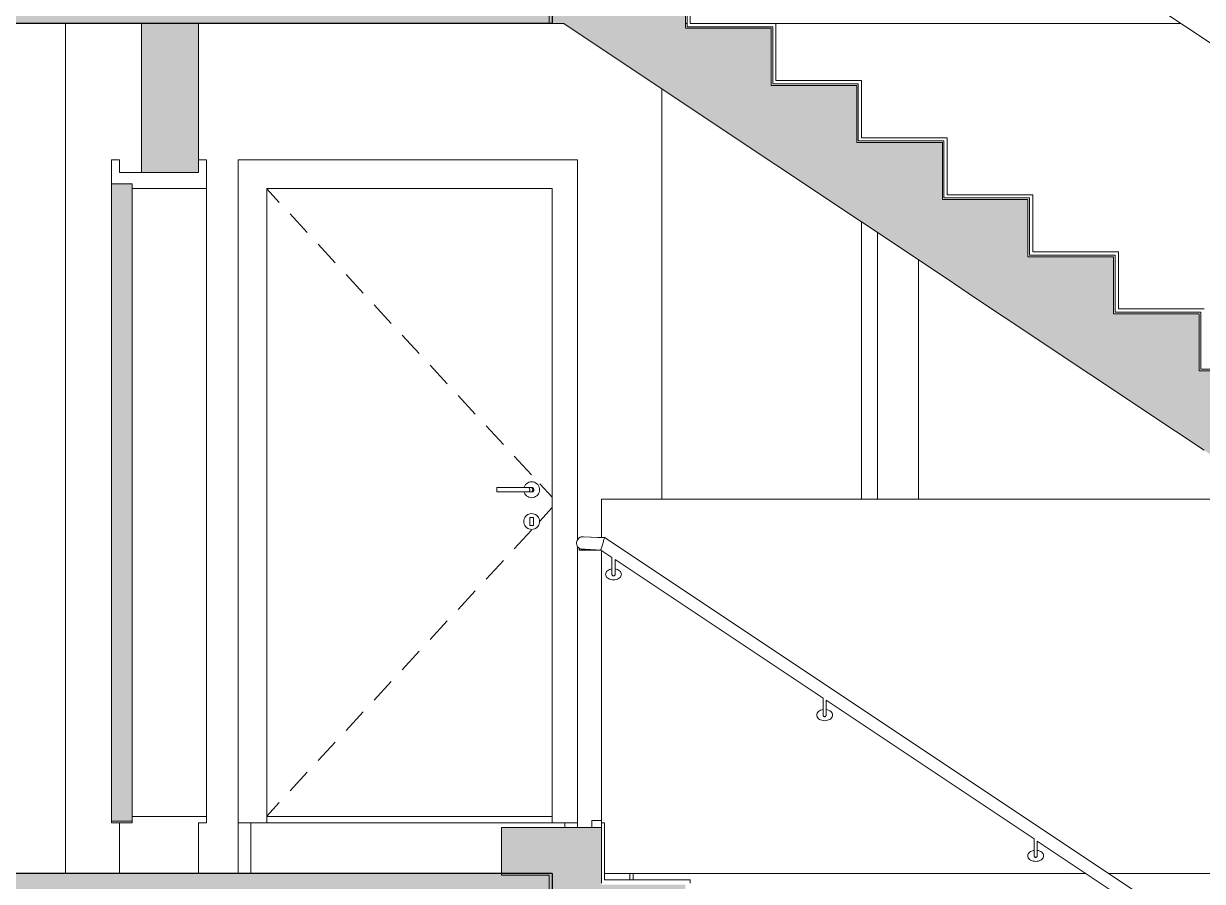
# Model space of a CAD drawing. Header units: metres. Extents: x -0.3 to 19.2, y -7 to 21.5.
# Drawn here: x 6.283 to 10, y 5.725 to 8.43 of the extents above; entities that cross this region are included whole.
import ezdxf

# ---------------------------------------------------------------- set-up
doc = ezdxf.new("R2010")
doc.units = ezdxf.units.M
doc.header["$MEASUREMENT"] = 0
for name, color, linetype in [('C_Schnitt C RB_1_120 Wand Innen tragend', 7, 'Continuous'), ('C_Schnitt C RB_1_210 Decke', 7, 'Continuous'), ('C_Schnitt C RB_1_410 Treppe', 7, 'Continuous'), ('C_Schnitt C RB_1_430 Aufzug', 7, 'Continuous'), ('C_Schnitt C RB_1_450 Absturzsicherung', 7, 'Continuous')]:
    doc.layers.add(name, color=color, linetype=linetype)

msp = doc.modelspace()

# ---------------------------------------------------------------- hatches: boundary and pattern name
at = {"layer": 'C_Schnitt C RB_1_120 Wand Innen tragend', "linetype": 'Continuous', "lineweight": 0, "true_color": 0x000000}
msp.add_hatch(color=18, dxfattribs=at).paths.add_polyline_path([(6.835, 7.96), (6.835, 8.43), (6.655, 8.43), (6.655, 7.96)])
at = {"layer": 'C_Schnitt C RB_1_120 Wand Innen tragend', "linetype": 'Continuous', "lineweight": 0, "true_color": 0x3f3f3f}
msp.add_hatch(color=250, dxfattribs=at).paths.add_polyline_path([(6.56, 5.915), (6.625, 5.915), (6.625, 7.925), (6.56, 7.925)])
at = {"layer": 'C_Schnitt C RB_1_210 Decke', "linetype": 'Continuous', "lineweight": 0, "true_color": 0x000000}
for points in [[(0.1594, 8.43), (7.94, 8.43), (7.94, 8.625), (7.79, 8.625), (7.79, 8.63), (0.1594, 8.63)], [(0.1594, 5.55), (7.94, 5.55), (7.94, 5.745), (7.79, 5.745), (7.79, 5.75), (0.1594, 5.75)]]:
    msp.add_hatch(color=18, dxfattribs=at).paths.add_polyline_path(points)
at = {"layer": 'C_Schnitt C RB_1_410 Treppe', "linetype": 'Continuous', "lineweight": 0, "true_color": 0x000000}
for points in [[(8.105, 8.775), (7.79, 8.775), (7.79, 8.625), (7.94, 8.625), (7.94, 8.43), (7.9869, 8.43), (12.3069, 5.55), (12.475, 5.55), (12.475, 5.755), (12.615, 5.755), (12.615, 5.895), (12.15, 5.895), (12.15, 6.075), (11.88, 6.075), (11.88, 6.255), (11.61, 6.255), (11.61, 6.435), (11.34, 6.435), (11.34, 6.615), (11.07, 6.615), (11.07, 6.795), (10.8, 6.795), (10.8, 6.975), (10.53, 6.975), (10.53, 7.155), (10.26, 7.155), (10.26, 7.335), (9.99, 7.335), (9.99, 7.515), (9.72, 7.515), (9.72, 7.695), (9.45, 7.695), (9.45, 7.875), (9.18, 7.875), (9.18, 8.055), (8.91, 8.055), (8.91, 8.235), (8.64, 8.235), (8.64, 8.415), (8.37, 8.415), (8.37, 8.595), (8.105, 8.595)], [(8.105, 5.895), (7.79, 5.895), (7.79, 5.745), (7.94, 5.745), (7.94, 5.55), (7.9869, 5.55), (12.3069, 2.67), (12.475, 2.67), (12.475, 2.875), (12.615, 2.875), (12.615, 3.015), (12.15, 3.015), (12.15, 3.195), (11.88, 3.195), (11.88, 3.375), (11.61, 3.375), (11.61, 3.555), (11.34, 3.555), (11.34, 3.735), (11.07, 3.735), (11.07, 3.915), (10.8, 3.915), (10.8, 4.095), (10.53, 4.095), (10.53, 4.275), (10.26, 4.275), (10.26, 4.455), (9.99, 4.455), (9.99, 4.635), (9.72, 4.635), (9.72, 4.815), (9.45, 4.815), (9.45, 4.995), (9.18, 4.995), (9.18, 5.175), (8.91, 5.175), (8.91, 5.355), (8.64, 5.355), (8.64, 5.535), (8.37, 5.535), (8.37, 5.715), (8.105, 5.715)]]:
    msp.add_hatch(color=18, dxfattribs=at).paths.add_polyline_path(points)

# ---------------------------------------------------------------- linework, layer by layer
at = {"layer": 'C_Schnitt C RB_1_120 Wand Innen tragend', "color": 7, "linetype": 'Continuous', "lineweight": 18, "ltscale": 1000}
for p, q in [((6.415, 5.75), (6.415, 8.43)), ((6.655, 8.43), (6.655, 7.96)), ((8.295, 6.93), (8.295, 8.2246)), ((6.835, 7.96), (6.655, 7.96)), ((8.925, 6.93), (8.925, 7.8046)), ((7, 5.75), (7, 5.91)), ((7.99, 5.91), (7.99, 5.895))]:
    msp.add_line(p, q, dxfattribs=at)
at = {"layer": 'C_Schnitt C RB_1_120 Wand Innen tragend', "color": 7, "linetype": 'Continuous', "lineweight": 13, "ltscale": 1000}
for p, q in [((6.585, 8), (6.56, 8)), ((6.585, 8), (6.585, 7.96)), ((6.86, 8), (6.835, 8)), ((6.96, 5.91), (6.96, 8)), ((6.96, 8), (8.03, 8)), ((8.03, 8), (8.03, 6.8032)), ((6.625, 7.925), (6.56, 7.925)), ((6.86, 7.91), (6.625, 7.91)), ((6.86, 7.91), (6.86, 5.91)), ((7.4299, 7.91), (7.05, 7.91)), ((7.05, 7.91), (7.05, 5.93)), ((7.05, 7.9088), (7.0893, 7.8663)), ((7.4949, 7.91), (7.4299, 7.91)), ((7.95, 7.91), (7.4949, 7.91)), ((7.95, 5.93), (7.95, 7.91)), ((7.1233, 7.8296), (7.1776, 7.7709)), ((7.2116, 7.7342), (7.2659, 7.6755)), ((7.2999, 7.6388), (7.3542, 7.58)), ((7.3882, 7.5433), (7.4425, 7.4846)), ((7.4765, 7.4479), (7.5308, 7.3892)), ((7.5648, 7.3525), (7.6191, 7.2938)), ((7.6531, 7.2571), (7.7074, 7.1984)), ((7.7414, 7.1617), (7.7957, 7.103)), ((7.8297, 7.0663), (7.884, 7.0075)), ((7.775, 6.967), (7.775, 6.9669)), ((7.866, 6.967), (7.775, 6.967)), ((7.775, 6.9669), (7.775, 6.9666)), ((7.775, 6.9666), (7.775, 6.9661)), ((7.775, 6.9661), (7.775, 6.9654)), ((7.775, 6.9654), (7.775, 6.9645)), ((7.775, 6.9645), (7.775, 6.9635)), ((7.775, 6.9635), (7.775, 6.9624)), ((7.775, 6.9624), (7.775, 6.9612)), ((7.775, 6.9612), (7.775, 6.96)), ((7.775, 6.96), (7.775, 6.9588)), ((7.775, 6.9588), (7.775, 6.9576)), ((7.775, 6.9576), (7.775, 6.9565)), ((7.775, 6.9565), (7.775, 6.9555)), ((7.775, 6.9555), (7.775, 6.9546)), ((7.775, 6.9546), (7.775, 6.9539)), ((7.775, 6.9539), (7.775, 6.9534)), ((7.775, 6.9534), (7.775, 6.9531)), ((7.775, 6.9531), (7.775, 6.953)), ((7.866, 6.953), (7.775, 6.953)), ((7.8611, 6.967), (7.8615, 6.9686)), ((7.8615, 6.9514), (7.8611, 6.953)), ((7.8615, 6.9686), (7.8633, 6.9725)), ((7.8633, 6.9475), (7.8615, 6.9514)), ((7.8633, 6.9725), (7.8658, 6.9761)), ((7.8658, 6.9761), (7.8689, 6.9792)), ((7.8755, 6.967), (7.866, 6.967)), ((7.8755, 6.953), (7.866, 6.953)), ((7.8689, 6.9792), (7.8725, 6.9817)), ((7.8725, 6.9817), (7.8764, 6.9835)), ((7.8825, 6.967), (7.8755, 6.967)), ((7.8825, 6.953), (7.8755, 6.953)), ((7.8764, 6.9835), (7.8807, 6.9846)), ((7.8773, 6.9661), (7.8778, 6.9654)), ((7.8778, 6.9546), (7.8773, 6.9539)), ((7.8778, 6.9654), (7.8783, 6.9645)), ((7.8783, 6.9555), (7.8778, 6.9546)), ((7.8783, 6.9645), (7.8786, 6.9635)), ((7.8786, 6.9565), (7.8783, 6.9555)), ((7.8786, 6.9635), (7.8789, 6.9624)), ((7.8789, 6.9576), (7.8786, 6.9565)), ((7.8789, 6.9624), (7.8791, 6.9612)), ((7.8791, 6.9588), (7.8789, 6.9576)), ((7.8791, 6.9612), (7.8791, 6.96)), ((7.8791, 6.96), (7.8791, 6.9588)), ((7.8807, 6.9846), (7.885, 6.985)), ((7.885, 6.967), (7.8825, 6.967)), ((7.885, 6.953), (7.8825, 6.953)), ((7.885, 6.985), (7.8893, 6.9846)), ((7.885, 6.967), (7.8862, 6.9669)), ((7.8862, 6.9531), (7.885, 6.953)), ((7.8856, 6.9661), (7.8865, 6.9654)), ((7.8865, 6.9546), (7.8856, 6.9539)), ((7.8862, 6.9669), (7.8874, 6.9666)), ((7.8874, 6.9534), (7.8862, 6.9531)), ((7.8865, 6.9654), (7.8873, 6.9645)), ((7.8873, 6.9555), (7.8865, 6.9546)), ((7.8873, 6.9645), (7.8879, 6.9635)), ((7.8879, 6.9565), (7.8873, 6.9555)), ((7.8874, 6.9666), (7.8885, 6.9661)), ((7.8885, 6.9539), (7.8874, 6.9534)), ((7.8879, 6.9635), (7.8884, 6.9624)), ((7.8884, 6.9576), (7.8879, 6.9565)), ((7.8884, 6.9624), (7.8886, 6.9612)), ((7.8886, 6.9588), (7.8884, 6.9576)), ((7.8885, 6.9661), (7.8895, 6.9654)), ((7.8895, 6.9546), (7.8885, 6.9539)), ((7.8886, 6.9612), (7.8887, 6.96)), ((7.8887, 6.96), (7.8886, 6.9588)), ((7.8893, 6.9846), (7.8936, 6.9835)), ((7.8895, 6.9654), (7.8904, 6.9645)), ((7.8904, 6.9555), (7.8895, 6.9546)), ((7.8904, 6.9645), (7.8911, 6.9635)), ((7.8911, 6.9565), (7.8904, 6.9555)), ((7.8911, 6.9635), (7.8916, 6.9624)), ((7.8916, 6.9576), (7.8911, 6.9565)), ((7.8916, 6.9624), (7.8919, 6.9612)), ((7.8919, 6.9588), (7.8916, 6.9576)), ((7.8919, 6.9612), (7.892, 6.96)), ((7.892, 6.96), (7.8919, 6.9588)), ((7.8936, 6.9835), (7.8975, 6.9817)), ((7.8975, 6.9817), (7.9011, 6.9792)), ((7.9011, 6.9792), (7.9042, 6.9761)), ((7.9042, 6.9761), (7.9067, 6.9725)), ((7.9067, 6.9725), (7.9085, 6.9686)), ((7.9085, 6.9514), (7.9067, 6.9475)), ((7.9085, 6.9686), (7.9096, 6.9643)), ((7.9096, 6.9557), (7.9085, 6.9514)), ((7.9096, 6.9643), (7.91, 6.96)), ((7.91, 6.96), (7.9096, 6.9557)), ((7.9107, 6.9787), (7.95, 6.9362)), ((7.8658, 6.9439), (7.8633, 6.9475)), ((7.8689, 6.9408), (7.8658, 6.9439)), ((7.8725, 6.9383), (7.8689, 6.9408)), ((7.8764, 6.9365), (7.8725, 6.9383)), ((7.8807, 6.9354), (7.8764, 6.9365)), ((7.885, 6.935), (7.8807, 6.9354)), ((7.8893, 6.9354), (7.885, 6.935)), ((7.8936, 6.9365), (7.8893, 6.9354)), ((7.8975, 6.9383), (7.8936, 6.9365)), ((7.9011, 6.9408), (7.8975, 6.9383)), ((7.9042, 6.9439), (7.9011, 6.9408)), ((7.9067, 6.9475), (7.9042, 6.9439)), ((7.8658, 6.8761), (7.8689, 6.8792)), ((7.8689, 6.8792), (7.8725, 6.8817)), ((7.8725, 6.8817), (7.8764, 6.8835)), ((7.8764, 6.8835), (7.8807, 6.8846)), ((7.8807, 6.8846), (7.885, 6.885)), ((7.885, 6.885), (7.8893, 6.8846)), ((7.8893, 6.8846), (7.8936, 6.8835)), ((7.8936, 6.8835), (7.8975, 6.8817)), ((7.8975, 6.8817), (7.9011, 6.8792)), ((7.9011, 6.8792), (7.9042, 6.8761)), ((7.9107, 6.8613), (7.95, 6.9038)), ((7.86, 6.86), (7.8604, 6.8643)), ((7.8604, 6.8557), (7.86, 6.86)), ((7.8604, 6.8643), (7.8615, 6.8686)), ((7.8615, 6.8514), (7.8604, 6.8557)), ((7.8615, 6.8686), (7.8633, 6.8725)), ((7.8633, 6.8475), (7.8615, 6.8514)), ((7.8633, 6.8725), (7.8658, 6.8761)), ((7.8658, 6.8439), (7.8633, 6.8475)), ((7.8689, 6.8408), (7.8658, 6.8439)), ((7.8725, 6.8383), (7.8689, 6.8408)), ((7.891, 6.873), (7.879, 6.873)), ((7.879, 6.873), (7.879, 6.847)), ((7.879, 6.847), (7.891, 6.847)), ((7.891, 6.847), (7.891, 6.873)), ((7.9011, 6.8408), (7.8975, 6.8383)), ((7.9042, 6.8439), (7.9011, 6.8408)), ((7.9042, 6.8761), (7.9067, 6.8725)), ((7.9067, 6.8475), (7.9042, 6.8439)), ((7.9067, 6.8725), (7.9085, 6.8686)), ((7.9085, 6.8514), (7.9067, 6.8475)), ((7.9085, 6.8686), (7.9096, 6.8643)), ((7.9096, 6.8557), (7.9085, 6.8514)), ((7.9096, 6.8643), (7.91, 6.86)), ((7.91, 6.86), (7.9096, 6.8557)), ((7.8297, 6.7737), (7.884, 6.8325)), ((7.8764, 6.8365), (7.8725, 6.8383)), ((7.8807, 6.8354), (7.8764, 6.8365)), ((7.885, 6.835), (7.8807, 6.8354)), ((7.8893, 6.8354), (7.885, 6.835)), ((7.8936, 6.8365), (7.8893, 6.8354)), ((7.8975, 6.8383), (7.8936, 6.8365)), ((8.03, 6.7806), (8.03, 5.91)), ((7.7414, 6.6783), (7.7957, 6.737)), ((7.6531, 6.5829), (7.7074, 6.6416)), ((7.5648, 6.4875), (7.6191, 6.5462)), ((7.4765, 6.3921), (7.5308, 6.4508)), ((7.3882, 6.2967), (7.4425, 6.3554)), ((7.2999, 6.2012), (7.3542, 6.26)), ((7.2116, 6.1058), (7.2659, 6.1645)), ((7.1233, 6.0104), (7.1776, 6.0691)), ((7.05, 5.9312), (7.0893, 5.9737)), ((6.56, 5.915), (6.56, 5.91)), ((6.625, 5.915), (6.56, 5.915)), ((6.625, 5.93), (6.625, 5.91)), ((6.625, 5.915), (6.625, 5.91)), ((6.86, 5.93), (6.86, 5.91)), ((7.95, 5.93), (7.05, 5.93)), ((7.05, 5.93), (7.05, 5.91)), ((7.95, 5.91), (7.95, 5.93)), ((6.585, 5.91), (6.56, 5.91)), ((6.585, 5.91), (6.585, 5.75)), ((6.625, 5.91), (6.585, 5.91)), ((6.835, 5.91), (6.835, 5.75)), ((6.96, 5.91), (6.96, 5.75)), ((7, 5.91), (6.96, 5.91)), ((7.05, 5.91), (7, 5.91)), ((7.05, 5.91), (7.95, 5.91)), ((7.99, 5.91), (7.95, 5.91)), ((8.03, 5.91), (7.99, 5.91)), ((8.03, 5.895), (8.03, 5.91))]:
    msp.add_line(p, q, dxfattribs=at)
at = {"layer": 'C_Schnitt C RB_1_120 Wand Innen tragend', "color": 7, "linetype": 'Continuous', "lineweight": 18, "ltscale": 1000, "flags": 128}
msp.add_lwpolyline([(6.835, 8.43), (6.835, 8), (6.835, 7.96)], dxfattribs=at)
at = {"layer": 'C_Schnitt C RB_1_120 Wand Innen tragend', "color": 7, "linetype": 'Continuous', "lineweight": 13, "ltscale": 1000, "flags": 128}
for points in [[(6.56, 8), (6.56, 7.96), (6.56, 7.925), (6.56, 5.915)], [(6.86, 8), (6.86, 7.96), (6.86, 7.91)], [(6.655, 7.96), (6.625, 7.96), (6.585, 7.96)], [(6.625, 7.925), (6.625, 7.91), (6.625, 5.915)], [(6.86, 5.93), (6.845, 5.93), (6.64, 5.93), (6.625, 5.93)], [(6.86, 5.91), (6.845, 5.91), (6.835, 5.91)]]:
    msp.add_lwpolyline(points, dxfattribs=at)
at = {"layer": 'C_Schnitt C RB_1_210 Decke', "color": 7, "linetype": 'Continuous', "lineweight": 25, "ltscale": 1000}
for p, q in [((7.95, 8.63), (7.95, 8.43)), ((6.655, 8.43), (0.3394, 8.43)), ((6.835, 8.43), (6.655, 8.43)), ((7.94, 8.43), (6.835, 8.43)), ((7.95, 8.43), (7.94, 8.43)), ((7.95, 5.75), (7.95, 5.55))]:
    msp.add_line(p, q, dxfattribs=at)
at = {"layer": 'C_Schnitt C RB_1_210 Decke', "color": 7, "linetype": 'Continuous', "lineweight": 25, "ltscale": 1000, "flags": 128}
msp.add_lwpolyline([(7.95, 5.75), (6.835, 5.75), (6.585, 5.75), (0.3394, 5.75)], dxfattribs=at)
at = {"layer": 'C_Schnitt C RB_1_410 Treppe', "color": 7, "linetype": 'Continuous', "lineweight": 13, "ltscale": 1000}
for p, q in [((10.135, 8.2953), (9.4794, 8.7324)), ((8.0284, 6.8004), (8.0301, 6.8034)), ((8.0301, 6.8034), (8.0324, 6.8061)), ((8.0324, 6.8061), (8.0351, 6.8083)), ((8.035, 6.8097), (8.035, 6.81)), ((8.038, 6.81), (8.035, 6.81)), ((8.035, 6.8088), (8.035, 6.8097)), ((8.035, 6.8083), (8.035, 6.8088)), ((8.0351, 6.8083), (8.0381, 6.8101)), ((8.0381, 6.8101), (8.0414, 6.8112)), ((8.0414, 6.8112), (8.0448, 6.8118)), ((8.0448, 6.8118), (8.0483, 6.8118)), ((8.1146, 6.8088), (8.0483, 6.8118)), ((8.1149, 6.8097), (8.073, 6.8107)), ((8.115, 6.81), (8.1022, 6.81)), ((8.112, 6.8), (8.1128, 6.8029)), ((8.1128, 6.8029), (8.1136, 6.8053)), ((8.1136, 6.8053), (8.1142, 6.8073)), ((8.1142, 6.8073), (8.1146, 6.8088)), ((8.1146, 6.8088), (8.1149, 6.8097)), ((8.1149, 6.8097), (8.115, 6.81)), ((12.165, 4.11), (8.115, 6.81)), ((8.0265, 6.7902), (8.0266, 6.7937)), ((8.0271, 6.7868), (8.0265, 6.7902)), ((8.0266, 6.7937), (8.0272, 6.7972)), ((8.0283, 6.7835), (8.0271, 6.7868)), ((8.0272, 6.7972), (8.0284, 6.8004)), ((8.03, 6.7805), (8.0283, 6.7835)), ((8.0323, 6.7778), (8.03, 6.7805)), ((8.0349, 6.7756), (8.0323, 6.7778)), ((8.0379, 6.7738), (8.0349, 6.7756)), ((8.035, 6.7747), (8.035, 6.7755)), ((8.035, 6.7727), (8.035, 6.7747)), ((8.035, 6.7712), (8.035, 6.7727)), ((8.035, 6.7703), (8.035, 6.7712)), ((8.035, 6.77), (8.035, 6.7703)), ((8.1029, 6.77), (8.035, 6.77)), ((8.0412, 6.7726), (8.0379, 6.7738)), ((8.1029, 6.77), (8.0379, 6.7738)), ((8.0446, 6.772), (8.0412, 6.7726)), ((8.0885, 6.7708), (8.0412, 6.7726)), ((8.0412, 6.7726), (8.055, 6.77)), ((8.0652, 6.7717), (8.0446, 6.772)), ((8.0446, 6.772), (8.0582, 6.7703)), ((8.0464, 6.7716), (8.0513, 6.7704)), ((8.1029, 6.77), (8.103, 6.7703)), ((8.1381, 6.7465), (8.1029, 6.77)), ((8.103, 6.7703), (8.1033, 6.7712)), ((8.1033, 6.7712), (8.1037, 6.7727)), ((8.1037, 6.7727), (8.1043, 6.7747)), ((8.1043, 6.7747), (8.1051, 6.7771)), ((8.1051, 6.7771), (8.1059, 6.78)), ((8.1059, 6.78), (8.1069, 6.7832)), ((8.1069, 6.7832), (8.1079, 6.7865)), ((8.1079, 6.7865), (8.1089, 6.79)), ((8.1089, 6.79), (8.11, 6.7935)), ((8.11, 6.7935), (8.111, 6.7968)), ((8.111, 6.7968), (8.112, 6.8)), ((8.1382, 6.7465), (8.1381, 6.7465)), ((8.1381, 6.7465), (8.1381, 6.7232)), ((8.1384, 6.7465), (8.1382, 6.7465)), ((8.1481, 6.7399), (8.1481, 6.7232)), ((8.8037, 6.3028), (8.1481, 6.7399)), ((8.1181, 6.6932), (8.1185, 6.6962)), ((8.1185, 6.6902), (8.1181, 6.6932)), ((8.1185, 6.6962), (8.1196, 6.6992)), ((8.1196, 6.6992), (8.1214, 6.702)), ((8.1214, 6.702), (8.1239, 6.7045)), ((8.1239, 6.7045), (8.127, 6.7066)), ((8.127, 6.7066), (8.1306, 6.7084)), ((8.1306, 6.7084), (8.1345, 6.7097)), ((8.1345, 6.7097), (8.1381, 6.7103)), ((8.1381, 6.7232), (8.1381, 6.718)), ((8.1381, 6.718), (8.1381, 6.7129)), ((8.1381, 6.7129), (8.1381, 6.7082)), ((8.1381, 6.7082), (8.1381, 6.7039)), ((8.1381, 6.7039), (8.1381, 6.7002)), ((8.1381, 6.7002), (8.1381, 6.6972)), ((8.1381, 6.6972), (8.1381, 6.695)), ((8.1381, 6.695), (8.1381, 6.6937)), ((8.1381, 6.6937), (8.1381, 6.6932)), ((8.1382, 6.6923), (8.1381, 6.6932)), ((8.1384, 6.6915), (8.1382, 6.6923)), ((8.1387, 6.6907), (8.1384, 6.6915)), ((8.1392, 6.69), (8.1387, 6.6907)), ((8.1474, 6.6907), (8.1469, 6.69)), ((8.1478, 6.6915), (8.1474, 6.6907)), ((8.148, 6.6923), (8.1478, 6.6915)), ((8.1481, 6.6932), (8.148, 6.6923)), ((8.1481, 6.7232), (8.1481, 6.718)), ((8.1481, 6.718), (8.1481, 6.7129)), ((8.1481, 6.7129), (8.1481, 6.7082)), ((8.1481, 6.7103), (8.1516, 6.7097)), ((8.1481, 6.7082), (8.1481, 6.7039)), ((8.1481, 6.7039), (8.1481, 6.7002)), ((8.1481, 6.7002), (8.1481, 6.6972)), ((8.1481, 6.6972), (8.1481, 6.695)), ((8.1481, 6.695), (8.1481, 6.6937)), ((8.1481, 6.6937), (8.1481, 6.6932)), ((8.1516, 6.7097), (8.1556, 6.7084)), ((8.1556, 6.7084), (8.1591, 6.7066)), ((8.1591, 6.7066), (8.1622, 6.7045)), ((8.1622, 6.7045), (8.1647, 6.702)), ((8.1647, 6.702), (8.1666, 6.6992)), ((8.1666, 6.6992), (8.1677, 6.6962)), ((8.1677, 6.6962), (8.1681, 6.6932)), ((8.1681, 6.6932), (8.1677, 6.6902)), ((8.1196, 6.6872), (8.1185, 6.6902)), ((8.1214, 6.6845), (8.1196, 6.6872)), ((8.1239, 6.682), (8.1214, 6.6845)), ((8.127, 6.6798), (8.1239, 6.682)), ((8.1306, 6.6781), (8.127, 6.6798)), ((8.1345, 6.6768), (8.1306, 6.6781)), ((8.1387, 6.676), (8.1345, 6.6768)), ((8.1431, 6.6757), (8.1387, 6.676)), ((8.1399, 6.6894), (8.1392, 6.69)), ((8.1406, 6.6889), (8.1399, 6.6894)), ((8.1414, 6.6885), (8.1406, 6.6889)), ((8.1422, 6.6883), (8.1414, 6.6885)), ((8.1431, 6.6882), (8.1422, 6.6883)), ((8.1439, 6.6883), (8.1431, 6.6882)), ((8.1474, 6.676), (8.1431, 6.6757)), ((8.1448, 6.6885), (8.1439, 6.6883)), ((8.1456, 6.6889), (8.1448, 6.6885)), ((8.1463, 6.6894), (8.1456, 6.6889)), ((8.1469, 6.69), (8.1463, 6.6894)), ((8.1516, 6.6768), (8.1474, 6.676)), ((8.1556, 6.6781), (8.1516, 6.6768)), ((8.1591, 6.6798), (8.1556, 6.6781)), ((8.1622, 6.682), (8.1591, 6.6798)), ((8.1647, 6.6845), (8.1622, 6.682)), ((8.1666, 6.6872), (8.1647, 6.6845)), ((8.1677, 6.6902), (8.1666, 6.6872)), ((8.8038, 6.3028), (8.8037, 6.3028)), ((8.8037, 6.3028), (8.8037, 6.2794)), ((8.804, 6.3028), (8.8038, 6.3028)), ((8.8137, 6.2961), (8.8137, 6.2794)), ((9.4694, 5.859), (8.8137, 6.2961)), ((8.7837, 6.2494), (8.7841, 6.2525)), ((8.7841, 6.2464), (8.7837, 6.2494)), ((8.7841, 6.2525), (8.7852, 6.2554)), ((8.7852, 6.2435), (8.7841, 6.2464)), ((8.7852, 6.2554), (8.7871, 6.2582)), ((8.7871, 6.2582), (8.7896, 6.2607)), ((8.7896, 6.2607), (8.7926, 6.2629)), ((8.7926, 6.2629), (8.7962, 6.2646)), ((8.7962, 6.2646), (8.8002, 6.2659)), ((8.8002, 6.2659), (8.8037, 6.2666)), ((8.8037, 6.2794), (8.8037, 6.2742)), ((8.8037, 6.2742), (8.8037, 6.2692)), ((8.8037, 6.2692), (8.8037, 6.2644)), ((8.8037, 6.2644), (8.8037, 6.2602)), ((8.8037, 6.2602), (8.8037, 6.2565)), ((8.8037, 6.2565), (8.8037, 6.2535)), ((8.8037, 6.2535), (8.8037, 6.2513)), ((8.8037, 6.2513), (8.8037, 6.2499)), ((8.8037, 6.2499), (8.8037, 6.2494)), ((8.8038, 6.2486), (8.8037, 6.2494)), ((8.804, 6.2477), (8.8038, 6.2486)), ((8.8044, 6.2469), (8.804, 6.2477)), ((8.8049, 6.2462), (8.8044, 6.2469)), ((8.8055, 6.2456), (8.8049, 6.2462)), ((8.8062, 6.2451), (8.8055, 6.2456)), ((8.807, 6.2447), (8.8062, 6.2451)), ((8.8079, 6.2445), (8.807, 6.2447)), ((8.8104, 6.2447), (8.8096, 6.2445)), ((8.8112, 6.2451), (8.8104, 6.2447)), ((8.8119, 6.2456), (8.8112, 6.2451)), ((8.8125, 6.2462), (8.8119, 6.2456)), ((8.813, 6.2469), (8.8125, 6.2462)), ((8.8134, 6.2477), (8.813, 6.2469)), ((8.8136, 6.2486), (8.8134, 6.2477)), ((8.8137, 6.2494), (8.8136, 6.2486)), ((8.8137, 6.2794), (8.8137, 6.2742)), ((8.8137, 6.2742), (8.8137, 6.2692)), ((8.8137, 6.2692), (8.8137, 6.2644)), ((8.8137, 6.2666), (8.8173, 6.2659)), ((8.8137, 6.2644), (8.8137, 6.2602)), ((8.8137, 6.2602), (8.8137, 6.2565)), ((8.8137, 6.2565), (8.8137, 6.2535)), ((8.8137, 6.2535), (8.8137, 6.2513)), ((8.8137, 6.2513), (8.8137, 6.2499)), ((8.8137, 6.2499), (8.8137, 6.2494)), ((8.8173, 6.2659), (8.8212, 6.2646)), ((8.8212, 6.2646), (8.8248, 6.2629)), ((8.8248, 6.2629), (8.8279, 6.2607)), ((8.8279, 6.2607), (8.8304, 6.2582)), ((8.8304, 6.2582), (8.8322, 6.2554)), ((8.8322, 6.2554), (8.8333, 6.2525)), ((8.8333, 6.2464), (8.8322, 6.2435)), ((8.8333, 6.2525), (8.8337, 6.2494)), ((8.8337, 6.2494), (8.8333, 6.2464)), ((8.7871, 6.2407), (8.7852, 6.2435)), ((8.7896, 6.2382), (8.7871, 6.2407)), ((8.7926, 6.236), (8.7896, 6.2382)), ((8.7962, 6.2343), (8.7926, 6.236)), ((8.8002, 6.233), (8.7962, 6.2343)), ((8.8044, 6.2322), (8.8002, 6.233)), ((8.8087, 6.2319), (8.8044, 6.2322)), ((8.8087, 6.2444), (8.8079, 6.2445)), ((8.8096, 6.2445), (8.8087, 6.2444)), ((8.8131, 6.2322), (8.8087, 6.2319)), ((8.8173, 6.233), (8.8131, 6.2322)), ((8.8212, 6.2343), (8.8173, 6.233)), ((8.8248, 6.236), (8.8212, 6.2343)), ((8.8279, 6.2382), (8.8248, 6.236)), ((8.8304, 6.2407), (8.8279, 6.2382)), ((8.8322, 6.2435), (8.8304, 6.2407)), ((9.4697, 5.859), (9.4694, 5.859)), ((9.4694, 5.859), (9.4694, 5.859)), ((9.4694, 5.859), (9.4694, 5.8357)), ((9.4794, 5.8524), (9.4794, 5.8357)), ((10.135, 5.4153), (9.4794, 5.8524)), ((9.4494, 5.8057), (9.4497, 5.8087)), ((9.4497, 5.8026), (9.4494, 5.8057)), ((9.4497, 5.8087), (9.4509, 5.8117)), ((9.4509, 5.7997), (9.4497, 5.8026)), ((9.4509, 5.8117), (9.4527, 5.8144)), ((9.4527, 5.7969), (9.4509, 5.7997)), ((9.4527, 5.8144), (9.4552, 5.8169)), ((9.4552, 5.8169), (9.4583, 5.8191)), ((9.4583, 5.8191), (9.4619, 5.8208)), ((9.4619, 5.8208), (9.4658, 5.8221)), ((9.4658, 5.8221), (9.4694, 5.8228)), ((9.4694, 5.8357), (9.4694, 5.8305)), ((9.4694, 5.8305), (9.4694, 5.8254)), ((9.4694, 5.8254), (9.4694, 5.8207)), ((9.4694, 5.8207), (9.4694, 5.8164)), ((9.4694, 5.8164), (9.4694, 5.8127)), ((9.4694, 5.8127), (9.4694, 5.8097)), ((9.4694, 5.8097), (9.4694, 5.8075)), ((9.4694, 5.8075), (9.4694, 5.8061)), ((9.4694, 5.8061), (9.4694, 5.8057)), ((9.4694, 5.8048), (9.4694, 5.8057)), ((9.4697, 5.804), (9.4694, 5.8048)), ((9.47, 5.8032), (9.4697, 5.804)), ((9.4705, 5.8025), (9.47, 5.8032)), ((9.4711, 5.8019), (9.4705, 5.8025)), ((9.4719, 5.8014), (9.4711, 5.8019)), ((9.4726, 5.801), (9.4719, 5.8014)), ((9.4735, 5.8008), (9.4726, 5.801)), ((9.4744, 5.8007), (9.4735, 5.8008)), ((9.4752, 5.8008), (9.4744, 5.8007)), ((9.4761, 5.801), (9.4752, 5.8008)), ((9.4769, 5.8014), (9.4761, 5.801)), ((9.4776, 5.8019), (9.4769, 5.8014)), ((9.4782, 5.8025), (9.4776, 5.8019)), ((9.4787, 5.8032), (9.4782, 5.8025)), ((9.4791, 5.804), (9.4787, 5.8032)), ((9.4793, 5.8048), (9.4791, 5.804)), ((9.4794, 5.8057), (9.4793, 5.8048)), ((9.4794, 5.8357), (9.4794, 5.8305)), ((9.4794, 5.8305), (9.4794, 5.8254)), ((9.4794, 5.8254), (9.4794, 5.8207)), ((9.4794, 5.8228), (9.4829, 5.8221)), ((9.4794, 5.8207), (9.4794, 5.8164)), ((9.4794, 5.8164), (9.4794, 5.8127)), ((9.4794, 5.8127), (9.4794, 5.8097)), ((9.4794, 5.8097), (9.4794, 5.8075)), ((9.4794, 5.8075), (9.4794, 5.8061)), ((9.4794, 5.8061), (9.4794, 5.8057)), ((9.4829, 5.8221), (9.4869, 5.8208)), ((9.4869, 5.8208), (9.4904, 5.8191)), ((9.4904, 5.8191), (9.4935, 5.8169)), ((9.4935, 5.8169), (9.496, 5.8144)), ((9.496, 5.8144), (9.4979, 5.8117)), ((9.4979, 5.7997), (9.496, 5.7969)), ((9.4979, 5.8117), (9.499, 5.8087)), ((9.499, 5.8026), (9.4979, 5.7997)), ((9.499, 5.8087), (9.4994, 5.8057)), ((9.4994, 5.8057), (9.499, 5.8026)), ((9.4552, 5.7944), (9.4527, 5.7969)), ((9.4583, 5.7923), (9.4552, 5.7944)), ((9.4619, 5.7905), (9.4583, 5.7923)), ((9.4658, 5.7892), (9.4619, 5.7905)), ((9.47, 5.7885), (9.4658, 5.7892)), ((9.4744, 5.7882), (9.47, 5.7885)), ((9.4787, 5.7885), (9.4744, 5.7882)), ((9.4829, 5.7892), (9.4787, 5.7885)), ((9.4869, 5.7905), (9.4829, 5.7892)), ((9.4904, 5.7923), (9.4869, 5.7905)), ((9.4935, 5.7944), (9.4904, 5.7923)), ((9.496, 5.7969), (9.4935, 5.7944))]:
    msp.add_line(p, q, dxfattribs=at)
at = {"layer": 'C_Schnitt C RB_1_410 Treppe', "color": 7, "linetype": 'Continuous', "lineweight": 18, "ltscale": 1000}
for p, q in [((7.94, 8.625), (7.94, 8.43)), ((8.37, 8.595), (8.37, 8.415)), ((8.375, 8.6), (8.375, 8.43)), ((8.385, 8.6), (8.385, 8.43)), ((7.9869, 8.43), (7.95, 8.43)), ((8.64, 8.415), (8.37, 8.415)), ((8.375, 8.43), (8.375, 8.42)), ((8.645, 8.42), (8.375, 8.42)), ((8.655, 8.43), (8.385, 8.43)), ((8.64, 8.415), (8.64, 8.235)), ((8.645, 8.42), (8.645, 8.25)), ((8.655, 8.43), (8.655, 8.42)), ((8.655, 8.42), (8.655, 8.25)), ((8.91, 8.235), (8.64, 8.235)), ((8.645, 8.25), (8.645, 8.24)), ((8.915, 8.24), (8.645, 8.24)), ((8.925, 8.25), (8.655, 8.25)), ((8.91, 8.235), (8.91, 8.055)), ((8.915, 8.24), (8.915, 8.07)), ((8.925, 8.25), (8.925, 8.24)), ((8.925, 8.24), (8.925, 8.07)), ((8.915, 8.07), (8.915, 8.06)), ((9.195, 8.07), (8.925, 8.07)), ((9.195, 8.07), (9.195, 8.06)), ((9.18, 8.055), (8.91, 8.055)), ((9.185, 8.06), (8.915, 8.06)), ((9.18, 8.055), (9.18, 7.875)), ((9.185, 8.06), (9.185, 7.89)), ((9.195, 8.06), (9.195, 7.89)), ((9.185, 7.89), (9.185, 7.88)), ((9.465, 7.89), (9.195, 7.89)), ((9.465, 7.89), (9.465, 7.88)), ((9.45, 7.875), (9.18, 7.875)), ((9.455, 7.88), (9.185, 7.88)), ((9.45, 7.875), (9.45, 7.695)), ((9.455, 7.88), (9.455, 7.71)), ((9.465, 7.88), (9.465, 7.71)), ((9.72, 7.695), (9.45, 7.695)), ((9.455, 7.71), (9.455, 7.7)), ((9.725, 7.7), (9.455, 7.7)), ((9.735, 7.71), (9.465, 7.71)), ((9.72, 7.695), (9.72, 7.515)), ((9.725, 7.7), (9.725, 7.53)), ((9.735, 7.71), (9.735, 7.7)), ((9.735, 7.7), (9.735, 7.53)), ((9.99, 7.515), (9.72, 7.515)), ((9.725, 7.53), (9.725, 7.52)), ((9.995, 7.52), (9.725, 7.52)), ((10.005, 7.53), (9.735, 7.53)), ((9.99, 7.515), (9.99, 7.335)), ((9.995, 7.52), (9.995, 7.35)), ((10.26, 7.335), (9.99, 7.335)), ((9.995, 7.35), (9.995, 7.34)), ((10.265, 7.34), (9.995, 7.34)), ((7.79, 5.895), (7.79, 5.745)), ((8.105, 5.895), (7.79, 5.895)), ((8.105, 5.91), (8.105, 5.895)), ((8.115, 5.91), (8.105, 5.91)), ((8.115, 5.91), (8.115, 5.73)), ((7.94, 5.745), (7.79, 5.745)), ((7.94, 5.745), (7.94, 5.55)), ((8.385, 5.73), (8.115, 5.73)), ((8.385, 5.73), (8.385, 5.72))]:
    msp.add_line(p, q, dxfattribs=at)
at = {"layer": 'C_Schnitt C RB_1_410 Treppe', "color": 255, "linetype": 'Continuous', "lineweight": 0, "ltscale": 1000}
for p, q in [((8.075, 5.9167), (8.105, 5.9167)), ((8.075, 5.895), (8.075, 5.9167)), ((8.105, 5.9167), (8.105, 5.91)), ((8.195, 5.75), (8.115, 5.75)), ((8.205, 5.75), (8.195, 5.75)), ((8.195, 5.73), (8.195, 5.75)), ((8.205, 5.73), (8.205, 5.75))]:
    msp.add_line(p, q, dxfattribs=at)
at = {"layer": 'C_Schnitt C RB_1_410 Treppe', "color": 7, "linetype": 'Continuous', "lineweight": 18, "ltscale": 1000, "flags": 128}
for points in [[(7.9869, 8.43), (8.205, 8.2846), (8.295, 8.2246), (8.385, 8.1646), (8.475, 8.1046), (8.565, 8.0446), (8.655, 7.9846), (8.745, 7.9246), (8.835, 7.8646), (8.925, 7.8046), (9.015, 7.7446), (9.105, 7.6846), (9.195, 7.6246), (9.285, 7.5646), (9.375, 7.5046), (9.465, 7.4446), (9.555, 7.3846), (9.645, 7.3246), (9.735, 7.2646), (9.825, 7.2046), (9.915, 7.1446), (10.005, 7.0846)], [(8.105, 5.895), (8.105, 5.73), (8.105, 5.72)]]:
    msp.add_lwpolyline(points, dxfattribs=at)
at = {"layer": 'C_Schnitt C RB_1_430 Aufzug', "color": 7, "linetype": 'Continuous', "lineweight": 18, "ltscale": 1000}
for p, q in [((8.975, 6.93), (8.975, 7.7713)), ((9.105, 7.6846), (9.105, 6.93))]:
    msp.add_line(p, q, dxfattribs=at)
at = {"layer": 'C_Schnitt C RB_1_450 Absturzsicherung', "color": 7, "linetype": 'Continuous', "lineweight": 18, "ltscale": 1000}
for p, q in [((8.375, 8.43), (8.37, 8.43)), ((9.9329, 8.43), (8.655, 8.43)), ((8.105, 6.93), (10.2369, 6.93)), ((8.105, 6.93), (8.105, 6.81)), ((8.105, 6.7686), (8.105, 5.9167)), ((8.205, 5.75), (9.6329, 5.75)), ((9.705, 5.75), (12.0069, 5.75))]:
    msp.add_line(p, q, dxfattribs=at)

doc.saveas('drawing.dxf')
